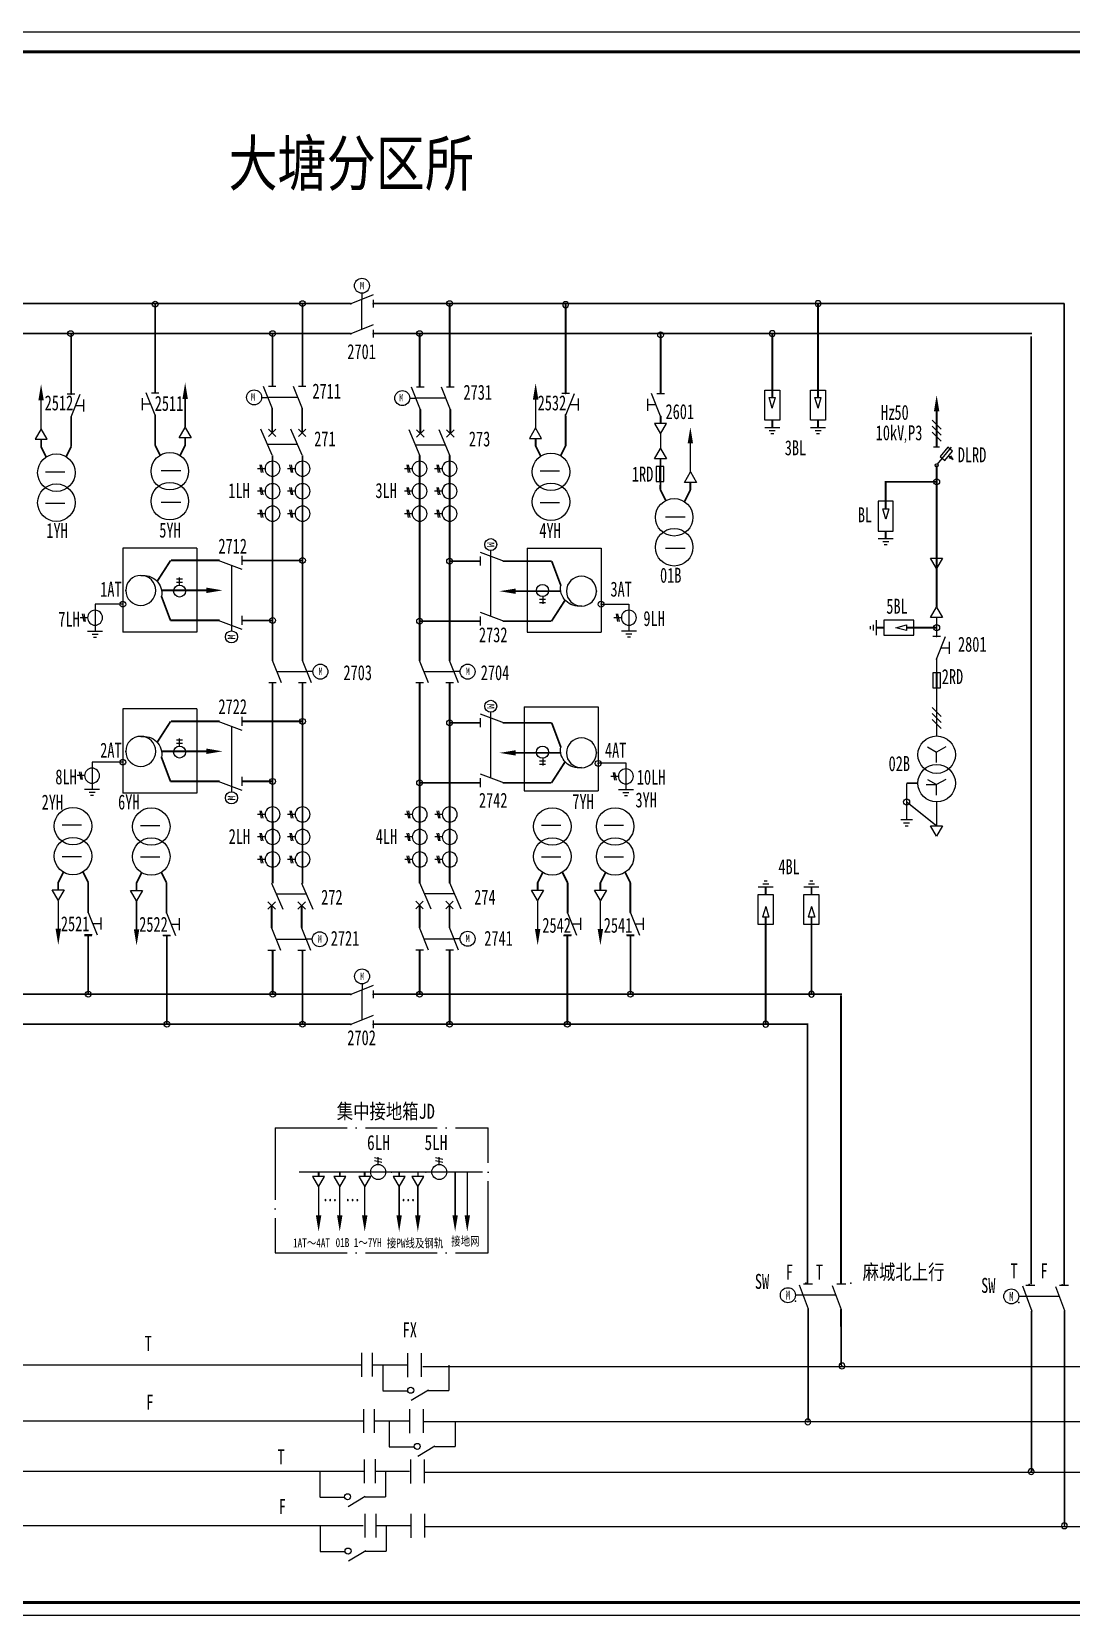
# Model space of a CAD drawing. Header units: millimetres. Extents: x 10667 to 23854, y -3427 to -2899.
# Drawn here: x 12541 to 12888, y -3427 to -2899 of the extents above; entities that cross this region are included whole.
import ezdxf
from ezdxf.enums import TextEntityAlignment as Align

# ---------------------------------------------------------------- set-up
doc = ezdxf.new("R2010")
doc.units = ezdxf.units.MM
doc.header["$LTSCALE"] = 10
doc.linetypes.add('ACAD_ISO04W100', pattern=[30, 24, -3, 0, -3])
doc.linetypes.add('DASHED', pattern=[11, 5, 0.5, 5, 0.5])
for name, color, linetype in [('3', 3, 'Continuous'), ('4', 1, 'Continuous'), ('BBLOCK', 2, 'DASHED'), ('BLOCK', 3, 'Continuous'), ('BOX', 7, 'Continuous'), ('DASHED', 6, 'Continuous'), ('DLINE', 1, 'Continuous'), ('LINE', 7, 'Continuous'), ('PLINE', 1, 'Continuous'), ('TEXT', 2, 'Continuous'), ('设    备', 3, 'Continuous'), ('设备编号', 2, 'Continuous'), ('连 接 线', 1, 'Continuous')]:
    doc.layers.add(name, color=color, linetype=linetype)
doc.styles.add('HZ', font='SimSun.ttf', dxfattribs={"width": 0.7})
doc.styles.add('ITALIC', font='NSimSun.ttf', dxfattribs={"width": 0.7})
doc.styles.add('JH1', font='NSimSun.ttf', dxfattribs={"width": 0.8})
doc.styles.add('ROMNAS', font='NSimSun.ttf', dxfattribs={"width": 0.7})

# ---------------------------------------------------------------- blocks, each defined once
blk = doc.blocks.new('$$POINT', base_point=(176.43, 371.44))
blk.add_point((176.43, 371.44))
blk = doc.blocks.new('$$DD', base_point=(181.79, 368.35))
at = {"layer": 'BLOCK', "color": 2}
blk.add_circle((181.79, 368.35), 0.971, dxfattribs=at)
at = {"xscale": 1.428571, "yscale": 1.428571, "zscale": 1.428571}
for rotation in [270, 180, 90]:
    blk.add_blockref('$$POINT', (181.79, 368.35), dxfattribs=dict(at, rotation=rotation))
blk.add_blockref('$$POINT', (181.79, 368.35), dxfattribs=at)
blk = doc.blocks.new('$$LHX')
for p, q in [((3.79, 1.25), (3.29, -1.25)), ((4.29, 1.25), (3.79, -1.25)), ((2.5, 0), (5, 0))]:
    blk.add_line(p, q)
blk.add_circle((0, 0), 2.5)
blk = doc.blocks.new('$ZOBYQX')
blk.add_circle((0, 0), 5)
blk.add_arc((-1, 1), 6, 350.5377, 99.4623)
for p in [(-1.99, 6.92), (0, -5)]:
    blk.add_point(p)
at = {"style": 'HZ', "width": 0.76}
blk.add_attdef('序号', (5.33, -2.35), '', height=4, dxfattribs=at)
at = {"style": 'HZ', "width": 0.76, "flags": 1}
for tag, p in [('符号', (5.21, -6.8)), ('名称', (5.21, -11.09)), ('规格', (5.21, -19.68)), ('型号', (5.21, -15.39)), ('单位', (5.21, -24.12)), ('数量', (5.46, -28.55))]:
    blk.add_attdef(tag, p, '', height=4, dxfattribs=at)
blk = doc.blocks.new('$BLQX')
for p, q in [((-2.5, -10), (-2.5, 0)), ((-2.5, 0), (2.5, 0)), ((2.5, 0), (2.5, -10)), ((0, -6), (-1.08, -2.46)), ((-1.07, -2.5), (1.08, -2.5)), ((0, -6), (1.08, -2.46)), ((2.5, -10), (-2.5, -10)), ((-2.5, -12.5), (2.5, -12.5)), ((-1, -13.5), (1, -13.5)), ((-0.5, -14.5), (0.5, -14.5))]:
    blk.add_line(p, q)
at = {"layer": 'DLINE', "const_width": 0.6}
for points in [[(0, -2.5), (0, 0)], [(0, -10), (0, -12.5)]]:
    blk.add_lwpolyline(points, dxfattribs=at)
at = {"style": 'HZ', "width": 0.76, "flags": 1}
for tag, p in [('符号', (3.73, -14.77)), ('名称', (3.73, -19.07)), ('型号', (3.73, -23.36)), ('规格', (3.73, -27.66)), ('单位', (3.73, -32.1)), ('数量', (3.99, -36.53))]:
    blk.add_attdef(tag, p, '', height=4, dxfattribs=at)
at = {"style": 'HZ', "width": 0.76}
blk.add_attdef('序号', (3.86, -10.33), '', height=4, dxfattribs=at)
blk = doc.blocks.new('$RDQX')
for p, q in [((-1.25, 2.5), (1.25, 2.5)), ((-1.25, -2.5), (-1.25, 2.5)), ((1.25, 2.5), (1.25, -2.5)), ((1.25, -2.5), (-1.25, -2.5))]:
    blk.add_line(p, q)
at = {"layer": 'DLINE', "const_width": 0.6}
blk.add_lwpolyline([(0, 2.5), (0, -2.5)], dxfattribs=at)
at = {"layer": 'DLINE'}
for p in [(0, 2.5), (0, -2.5)]:
    blk.add_point(p, dxfattribs=at)
at = {"style": 'HZ', "width": 0.76}
blk.add_attdef('序号', (1.71, -2.68), '', height=4, dxfattribs=at)
at = {"style": 'HZ', "width": 0.76, "flags": 1}
for tag, p in [('符号', (1.59, -7.12)), ('名称', (1.59, -11.42)), ('规格', (1.59, -20.01)), ('型号', (1.59, -15.71)), ('单位', (1.59, -24.45)), ('数量', (1.84, -28.88))]:
    blk.add_attdef(tag, p, '', height=4, dxfattribs=at)
blk = doc.blocks.new('$JT')
at = {"color": 3}
blk.add_lwpolyline([(0, 0, 1.8, 0, 0), (0, 5.41, 0, 0, 0)], format="xyseb", dxfattribs=at)
blk = doc.blocks.new('$55DGKXX')
for p, q in [((-2, -3.75), (-5, 3.75)), ((-3.5, 0), (6.5, 0)), ((8, -3.75), (5, 3.75)), ((8.5, 0), (6.5, 0)), ((-3.75, -3.75), (-6.25, -3.75)), ((6.25, -3.75), (3.75, -3.75))]:
    blk.add_line(p, q)
blk.add_circle((11, 0), 2.5)
for p in [(-5, 3.75), (5, 3.75), (-5, -3.75), (5, -3.75)]:
    blk.add_point(p)
at = {"style": 'HZ', "width": 0.76}
blk.add_attdef('序号', (-10.37, -3.77), '', height=4, dxfattribs=at)
at = {"style": 'HZ', "width": 0.76, "flags": 1}
for tag, p in [('符号', (-10.5, -8.21)), ('名称', (-10.5, -12.51)), ('型号', (-10.5, -16.8)), ('规格', (-10.5, -21.1)), ('单位', (-10.5, -25.54)), ('数量', (-10.24, -29.97))]:
    blk.add_attdef(tag, p, '', height=4, dxfattribs=at)
at = {"layer": 'TEXT', "style": 'HZ', "width": 0.76}
blk.add_text('M', height=2.5, dxfattribs=at).set_placement((10.37, -1.12))

msp = doc.modelspace()

# ---------------------------------------------------------------- linework, layer by layer
for p, q in [((12555.82, -3019.68), (12553.32, -3019.68)), ((12554.57, -3027.18), (12557.57, -3019.68)), ((12582.62, -3026.68), (12579.62, -3019.18)), ((12581.37, -3019.18), (12583.87, -3019.18)), ((12618.62, -3016.95), (12621.62, -3024.45)), ((12620.37, -3016.95), (12622.87, -3016.95)), ((12628.62, -3016.95), (12631.62, -3024.45)), ((12630.37, -3016.95), (12632.87, -3016.95)), ((12668.02, -3017.2), (12671.02, -3024.7)), ((12669.77, -3017.2), (12672.27, -3017.2)), ((12678.02, -3017.2), (12681.02, -3024.7)), ((12679.77, -3017.2), (12682.27, -3017.2)), ((12720.73, -3019.38), (12718.23, -3019.38)), ((12719.48, -3026.88), (12722.48, -3019.38)), ((12751.15, -3026.95), (12748.15, -3019.45)), ((12749.9, -3019.45), (12752.4, -3019.45)), ((12556.07, -3023.43), (12558.83, -3023.43)), ((12558.83, -3025.43), (12558.83, -3021.43)), ((12578.37, -3024.93), (12578.37, -3020.93)), ((12581.12, -3022.93), (12578.37, -3022.93)), ((12618.12, -3020.7), (12620.12, -3020.7)), ((12630.12, -3020.7), (12620.12, -3020.7)), ((12667.52, -3020.95), (12669.52, -3020.95)), ((12679.52, -3020.95), (12669.52, -3020.95)), ((12720.98, -3023.13), (12723.74, -3023.13)), ((12723.74, -3025.13), (12723.74, -3021.13)), ((12746.9, -3025.2), (12746.9, -3021.2)), ((12749.65, -3023.2), (12746.9, -3023.2)), ((12621.62, -3040.01), (12617.87, -3031.26)), ((12620.37, -3031.26), (12622.87, -3033.76)), ((12622.87, -3031.26), (12620.37, -3033.76)), ((12631.62, -3040.01), (12627.87, -3031.26)), ((12632.87, -3031.26), (12630.37, -3033.76)), ((12630.37, -3031.26), (12632.87, -3033.76)), ((12671.02, -3040.26), (12667.27, -3031.51)), ((12669.77, -3031.51), (12672.27, -3034.01)), ((12672.27, -3031.51), (12669.77, -3034.01)), ((12681.02, -3040.26), (12677.27, -3031.51)), ((12682.27, -3031.51), (12679.77, -3034.01)), ((12679.77, -3031.51), (12682.27, -3034.01)), ((12591.78, -3081.29), (12589.78, -3081.29)), ((12589.78, -3082.29), (12591.78, -3082.29)), ((12590.73, -3083.35), (12590.73, -3080.82)), ((12712.77, -3088.11), (12710.77, -3088.11)), ((12710.77, -3089.11), (12712.77, -3089.11)), ((12711.83, -3087.05), (12711.83, -3089.57)), ((12560.07, -3098.7), (12565.07, -3098.7)), ((12561.57, -3099.7), (12563.57, -3099.7)), ((12743.07, -3098.7), (12738.07, -3098.7)), ((12741.57, -3099.7), (12739.57, -3099.7)), ((12562.07, -3100.7), (12563.07, -3100.7)), ((12741.07, -3100.7), (12740.07, -3100.7)), ((12844.45, -3100.46), (12841.95, -3100.46)), ((12843.2, -3107.96), (12846.2, -3100.46)), ((12844.7, -3104.21), (12847.45, -3104.21)), ((12847.45, -3106.21), (12847.45, -3102.21)), ((12591.78, -3134.96), (12589.78, -3134.96)), ((12589.78, -3135.96), (12591.78, -3135.96)), ((12590.73, -3137.02), (12590.73, -3134.49)), ((12711.83, -3140.96), (12711.83, -3143.48)), ((12712.77, -3142.02), (12710.77, -3142.02)), ((12710.77, -3143.02), (12712.77, -3143.02)), ((12559.07, -3151.37), (12564.07, -3151.37)), ((12560.57, -3152.37), (12562.57, -3152.37)), ((12742.07, -3151.61), (12737.07, -3151.61)), ((12561.07, -3153.37), (12562.07, -3153.37)), ((12740.57, -3152.61), (12738.57, -3152.61)), ((12740.07, -3153.61), (12739.07, -3153.61)), ((12621.45, -3182.66), (12625.2, -3191.41)), ((12631.45, -3182.66), (12635.2, -3191.41)), ((12670.76, -3182.5), (12674.51, -3191.25)), ((12680.76, -3182.5), (12684.51, -3191.25)), ((12622.7, -3191.41), (12620.2, -3188.91)), ((12620.2, -3191.41), (12622.7, -3188.91)), ((12630.2, -3191.41), (12632.7, -3188.91)), ((12632.7, -3191.41), (12630.2, -3188.91)), ((12672.01, -3191.25), (12669.51, -3188.75)), ((12669.51, -3191.25), (12672.01, -3188.75)), ((12679.51, -3191.25), (12682.01, -3188.75)), ((12682.01, -3191.25), (12679.51, -3188.75)), ((12560.3, -3192.43), (12563.3, -3199.93)), ((12564.55, -3194.18), (12564.55, -3198.18)), ((12586.41, -3192.6), (12589.41, -3200.1)), ((12590.67, -3194.35), (12590.67, -3198.35)), ((12720.15, -3192.56), (12723.15, -3200.06)), ((12724.4, -3194.31), (12724.4, -3198.31)), ((12741.07, -3192.56), (12744.07, -3200.06)), ((12745.33, -3194.31), (12745.33, -3198.31)), ((12561.55, -3199.93), (12559.05, -3199.93)), ((12561.8, -3196.18), (12564.55, -3196.18)), ((12587.66, -3200.1), (12585.16, -3200.1)), ((12587.91, -3196.35), (12590.67, -3196.35)), ((12721.4, -3200.06), (12718.9, -3200.06)), ((12721.65, -3196.31), (12724.4, -3196.31)), ((12742.32, -3200.06), (12739.82, -3200.06)), ((12742.57, -3196.31), (12745.33, -3196.31)), ((12559.04, -3200.14), (12561.54, -3200.14)), ((12585.27, -3200.14), (12587.77, -3200.14)), ((12718.8, -3200.14), (12721.3, -3200.14)), ((12739.84, -3200.14), (12742.34, -3200.14))]:
    msp.add_line(p, q)
at = {"color": 3}
for p, q in [((12694.49, -3093.63), (12694.49, -3071.82)), ((12608.07, -3076.77), (12608.07, -3098.58)), ((12694.49, -3147.54), (12694.49, -3125.73)), ((12608.07, -3130.44), (12608.07, -3152.25))]:
    msp.add_line(p, q, dxfattribs=at)
at = {"color": 7}
for p, q in [((12844.45, -3112.54), (12841.95, -3112.54)), ((12841.95, -3112.54), (12841.95, -3117.54)), ((12844.45, -3117.54), (12844.45, -3112.54)), ((12841.95, -3117.54), (12844.45, -3117.54)), ((12656.97, -3276.51), (12656.97, -3274.01)), ((12677.34, -3276.51), (12677.34, -3274.01)), ((12655.72, -3274.22), (12658.22, -3274.72)), ((12655.72, -3275.22), (12658.22, -3275.72)), ((12676.09, -3274.22), (12678.59, -3274.72)), ((12676.09, -3275.22), (12678.59, -3275.72))]:
    msp.add_line(p, q, dxfattribs=at)
at = {"color": 1, "const_width": 0.6}
for points in [[(12583.24, -3082.11), (12587.77, -3075.08)], [(12717.85, -3083.35), (12714.85, -3075.35)], [(12599.7, -3085.05), (12584.54, -3085.05)], [(12584.71, -3087.05), (12587.71, -3095.05)], [(12702.86, -3085.35), (12718.02, -3085.35)], [(12719.32, -3088.29), (12714.79, -3095.32)], [(12583.24, -3135.78), (12587.77, -3128.75)], [(12717.85, -3137.26), (12714.85, -3129.26)], [(12599.7, -3138.72), (12584.54, -3138.72)], [(12584.71, -3140.72), (12587.71, -3148.72)], [(12702.86, -3139.26), (12718.02, -3139.26)], [(12719.32, -3142.2), (12714.79, -3149.23)]]:
    msp.add_lwpolyline(points, dxfattribs=at)
at = {"color": 7}
for points in [[(12599.7, -3085.05, 1.8, 0, 0), (12605.11, -3085.06, 0, 0, 0)], [(12702.86, -3085.35, 1.8, 0, 0), (12697.45, -3085.34, 0, 0, 0)], [(12599.7, -3138.72, 1.8, 0, 0), (12605.11, -3138.73, 0, 0, 0)], [(12702.86, -3139.26, 1.8, 0, 0), (12697.45, -3139.25, 0, 0, 0)], [(12637.11, -3293.47, 1.8, 0, 0), (12637.11, -3298.88, 0, 0, 0)], [(12644.16, -3293.47, 1.8, 0, 0), (12644.16, -3298.88, 0, 0, 0)], [(12652.49, -3293.47, 1.8, 0, 0), (12652.49, -3298.88, 0, 0, 0)], [(12663.97, -3293.47, 1.8, 0, 0), (12663.97, -3298.88, 0, 0, 0)], [(12670.2, -3293.47, 1.8, 0, 0), (12670.2, -3298.88, 0, 0, 0)], [(12682.64, -3293.47, 1.8, 0, 0), (12682.64, -3298.88, 0, 0, 0)], [(12686.69, -3293.47, 1.8, 0, 0), (12686.69, -3298.88, 0, 0, 0)]]:
    msp.add_lwpolyline(points, format="xyseb", dxfattribs=at)
at = {"color": 7, "const_width": 0.5}
msp.add_lwpolyline([(12652.47, -3279.01), (12661.47, -3279.01)], dxfattribs=at)
for centre, radius in [((12615.62, -3020.7), 2.5), ((12665.02, -3020.95), 2.5), ((12590.78, -3085.29), 2), ((12711.77, -3085.11), 2), ((12590.78, -3138.96), 2), ((12711.77, -3139.02), 2)]:
    msp.add_circle(centre, radius)
at = {"color": 7}
for centre, radius in [((12843.2, -3139.86), 6.25), ((12656.97, -3279.01), 2.5), ((12677.34, -3279.01), 2.5)]:
    msp.add_circle(centre, radius, dxfattribs=at)
for p in [(12554.57, -3019.68), (12582.62, -3019.18), (12621.62, -3016.95), (12631.62, -3016.95), (12671.02, -3017.2), (12681.02, -3017.2), (12719.48, -3019.38), (12751.15, -3019.45), (12621.62, -3024.45), (12631.62, -3024.45), (12671.02, -3024.7), (12681.02, -3024.7), (12554.57, -3027.18), (12582.62, -3026.68), (12719.41, -3026.52), (12719.48, -3026.88), (12751.15, -3026.95), (12621.75, -3062.55), (12631.75, -3062.55), (12670.8, -3062.55), (12680.8, -3062.55), (12843.2, -3100.46), (12843.2, -3107.96), (12621.79, -3162.76), (12631.79, -3162.76), (12670.82, -3162.74), (12680.82, -3162.74), (12621.79, -3170.26), (12631.79, -3170.26), (12670.82, -3170.24), (12680.82, -3170.24), (12560.3, -3192.43), (12586.41, -3192.6), (12720.15, -3192.56), (12741.07, -3192.56), (12741.09, -3192.64), (12560.3, -3199.93), (12586.41, -3200.1), (12720.15, -3200.06), (12741.07, -3200.06), (12560.29, -3200.14), (12586.52, -3200.14), (12720.05, -3200.14), (12741.09, -3200.14)]:
    msp.add_point(p)
at = {"color": 4}
for p in [(12603.57, -3075.08), (12611.57, -3075.08), (12690.99, -3075.32), (12698.99, -3075.32), (12611.57, -3095.08), (12690.99, -3095.32), (12698.99, -3095.32), (12603.57, -3128.75), (12611.57, -3128.75), (12690.99, -3129.23), (12698.99, -3129.23), (12603.57, -3148.75), (12611.57, -3148.75), (12690.99, -3149.23), (12698.99, -3149.23)]:
    msp.add_point(p, dxfattribs=at)
at = {"color": 7}
for p in [(12652.47, -3279.01), (12661.47, -3279.01), (12672.84, -3279.01)]:
    msp.add_point(p, dxfattribs=at)
at = {"layer": '4', "color": 3}
for p, q in [((12651.36, -3339.34), (12651.36, -3347.26)), ((12655.02, -3339.31), (12655.02, -3347.23)), ((12666.73, -3339.37), (12666.73, -3347.38)), ((12671.34, -3339.39), (12671.34, -3347.31)), ((12655.02, -3343.26), (12666.49, -3343.26)), ((12658.54, -3343.47), (12658.54, -3351.88)), ((12680.54, -3343.47), (12680.54, -3351.82)), ((12658.54, -3351.96), (12666.83, -3351.96)), ((12673.72, -3351.75), (12668.03, -3355.17)), ((12673.69, -3351.83), (12680.53, -3351.83)), ((12652.03, -3358.07), (12652.03, -3365.99)), ((12655.69, -3358.04), (12655.69, -3365.96)), ((12667.4, -3358.09), (12667.4, -3366.1)), ((12672.01, -3358.11), (12672.01, -3366.03)), ((12655.69, -3361.98), (12667.16, -3361.98)), ((12660.69, -3362.19), (12660.69, -3370.6)), ((12682.69, -3362.19), (12682.69, -3370.54)), ((12660.69, -3370.68), (12668.98, -3370.68)), ((12675.87, -3370.48), (12670.17, -3373.89)), ((12675.84, -3370.55), (12682.68, -3370.55)), ((12637.47, -3378.96), (12637.47, -3387.37)), ((12652.33, -3374.84), (12652.33, -3382.76)), ((12655.99, -3374.81), (12655.99, -3382.73)), ((12655.99, -3378.75), (12667.47, -3378.75)), ((12659.46, -3378.96), (12659.46, -3387.31)), ((12667.71, -3374.86), (12667.71, -3382.87)), ((12672.31, -3374.89), (12672.31, -3382.8)), ((12637.47, -3387.45), (12645.76, -3387.45)), ((12652.65, -3387.25), (12646.95, -3390.66)), ((12652.62, -3387.32), (12659.45, -3387.32)), ((12652.48, -3392.97), (12652.48, -3400.88)), ((12656.14, -3392.94), (12656.14, -3400.85)), ((12667.86, -3392.99), (12667.86, -3401)), ((12672.46, -3393.01), (12672.46, -3400.93)), ((12637.63, -3397.09), (12637.63, -3405.5)), ((12656.14, -3396.88), (12667.62, -3396.88)), ((12659.63, -3397.09), (12659.63, -3405.44)), ((12637.63, -3405.58), (12645.92, -3405.58)), ((12652.81, -3405.38), (12647.11, -3408.79)), ((12652.78, -3405.45), (12659.62, -3405.45))]:
    msp.add_line(p, q, dxfattribs=at)
at = {"layer": '4', "color": 5}
for p, q in [((12671.91, -3343.83), (12998.17, -3343.83)), ((12671.92, -3362.22), (12996.77, -3362.22)), ((12672.36, -3379.08), (12998.75, -3379.08)), ((12672.51, -3397.22), (12993.97, -3397.22))]:
    msp.add_line(p, q, dxfattribs=at)
at = {"layer": '4', "color": 2}
msp.add_lwpolyline([(10666.54, -2898.77), (23853.86, -2898.77), (23853.86, -3426.84), (10666.54, -3426.84)], close=True, dxfattribs=at)
at = {"layer": 'BBLOCK', "linetype": 'Continuous'}
for p, q in [((12620.01, -3036.26), (12630.01, -3036.26)), ((12669.41, -3036.51), (12679.41, -3036.51)), ((12633.05, -3186.41), (12623.05, -3186.41)), ((12682.37, -3186.25), (12672.37, -3186.25))]:
    msp.add_line(p, q, dxfattribs=at)
at = {"layer": 'BLOCK'}
for p, q in [((12655.31, -2986.48), (12647.81, -2989.48)), ((12651.56, -2985.98), (12651.56, -2987.98)), ((12651.56, -2997.98), (12651.56, -2987.98)), ((12655.31, -2988.23), (12655.31, -2990.73)), ((12655.31, -2996.48), (12647.81, -2999.48)), ((12655.31, -2998.23), (12655.31, -3000.73)), ((12552.53, -3045.62), (12546.03, -3045.62)), ((12584.66, -3045.12), (12591.16, -3045.12)), ((12717.44, -3045.32), (12710.94, -3045.32)), ((12552.53, -3056.12), (12546.03, -3056.12)), ((12584.66, -3055.62), (12591.16, -3055.62)), ((12717.44, -3055.82), (12710.94, -3055.82)), ((12752.83, -3060.49), (12759.33, -3060.49)), ((12690.99, -3072.32), (12698.99, -3075.32)), ((12752.83, -3070.99), (12759.33, -3070.99)), ((12611.57, -3078.08), (12603.57, -3075.08)), ((12611.57, -3076.58), (12611.57, -3073.58)), ((12690.99, -3073.82), (12690.99, -3076.82)), ((12611.57, -3096.58), (12611.57, -3093.58)), ((12690.99, -3092.32), (12698.99, -3095.32)), ((12690.99, -3093.82), (12690.99, -3096.82)), ((12611.57, -3098.08), (12603.57, -3095.08)), ((12611.57, -3131.75), (12603.57, -3128.75)), ((12611.57, -3130.25), (12611.57, -3127.25)), ((12690.99, -3126.23), (12698.99, -3129.23)), ((12690.99, -3127.73), (12690.99, -3130.73)), ((12611.57, -3150.25), (12611.57, -3147.25)), ((12690.99, -3146.23), (12698.99, -3149.23)), ((12611.57, -3151.75), (12603.57, -3148.75)), ((12690.99, -3147.73), (12690.99, -3150.73)), ((12558.05, -3163.37), (12551.55, -3163.37)), ((12584.17, -3163.54), (12577.67, -3163.54)), ((12717.9, -3163.5), (12711.4, -3163.5)), ((12738.83, -3163.5), (12732.33, -3163.5)), ((12558.05, -3173.87), (12551.55, -3173.87)), ((12584.17, -3174.04), (12577.67, -3174.04)), ((12717.9, -3174), (12711.4, -3174)), ((12738.83, -3174), (12732.33, -3174)), ((12655.35, -3216.78), (12647.85, -3219.78)), ((12651.6, -3216.28), (12651.6, -3218.28)), ((12651.6, -3228.28), (12651.6, -3218.28)), ((12655.35, -3218.53), (12655.35, -3221.03)), ((12655.35, -3226.78), (12647.85, -3229.78)), ((12655.35, -3228.53), (12655.35, -3231.03))]:
    msp.add_line(p, q, dxfattribs=at)
at = {"layer": 'BLOCK', "linetype": 'DASHED'}
for p, q in [((12571.82, -3070.94), (12571.82, -3098.98)), ((12596.48, -3070.94), (12571.82, -3070.94)), ((12596.48, -3070.94), (12596.48, -3098.98)), ((12706.66, -3070.94), (12706.66, -3098.98)), ((12706.66, -3070.94), (12731.32, -3070.94)), ((12731.32, -3070.94), (12731.32, -3098.98)), ((12596.48, -3098.98), (12571.82, -3098.98)), ((12706.66, -3098.98), (12731.32, -3098.98)), ((12571.82, -3124.61), (12571.82, -3152.65)), ((12596.48, -3124.61), (12571.82, -3124.61)), ((12596.48, -3124.61), (12596.48, -3152.65)), ((12705.66, -3123.85), (12730.32, -3123.85)), ((12705.66, -3123.85), (12705.66, -3151.89)), ((12730.32, -3123.85), (12730.32, -3151.89)), ((12705.66, -3151.89), (12730.32, -3151.89)), ((12596.48, -3152.65), (12571.82, -3152.65))]:
    msp.add_line(p, q, dxfattribs=at)
at = {"layer": 'BLOCK', "color": 5}
for p, q in [((12562.57, -3089.68), (12562.57, -3098.7)), ((12564.75, -3089.68), (12562.57, -3089.68)), ((12571.82, -3089.68), (12564.75, -3089.68)), ((12731.32, -3089.68), (12738.39, -3089.68)), ((12738.39, -3089.68), (12740.57, -3089.68)), ((12740.57, -3089.68), (12740.57, -3098.7)), ((12563.75, -3142.35), (12561.57, -3142.35)), ((12561.57, -3142.35), (12561.57, -3151.37)), ((12571.82, -3142.35), (12563.75, -3142.35)), ((12730.32, -3142.59), (12737.39, -3142.59)), ((12737.39, -3142.59), (12739.57, -3142.59)), ((12739.57, -3142.59), (12739.57, -3151.61))]:
    msp.add_line(p, q, dxfattribs=at)
at = {"layer": 'BLOCK', "color": 7}
for p, q in [((12841.2, -3094.15), (12843.2, -3090.69)), ((12845.2, -3094.15), (12841.2, -3094.15)), ((12843.2, -3090.69), (12845.2, -3094.15)), ((12841.7, -3124.11), (12844.7, -3127.11)), ((12841.7, -3126.11), (12844.7, -3129.11)), ((12841.7, -3128.11), (12844.7, -3131.11)), ((12835.2, -3161.61), (12831.2, -3161.61)), ((12832.2, -3162.61), (12834.2, -3162.61)), ((12832.7, -3163.61), (12833.7, -3163.61)), ((12841.2, -3163.61), (12845.2, -3163.61)), ((12843.2, -3167.07), (12841.2, -3163.61)), ((12845.2, -3163.61), (12843.2, -3167.07)), ((12639.11, -3280.51), (12635.11, -3280.51)), ((12635.11, -3280.51), (12637.11, -3283.97)), ((12637.11, -3283.97), (12639.11, -3280.51)), ((12646.16, -3280.51), (12642.16, -3280.51)), ((12642.16, -3280.51), (12644.16, -3283.97)), ((12644.16, -3283.97), (12646.16, -3280.51)), ((12650.49, -3280.51), (12652.49, -3283.97)), ((12654.49, -3280.51), (12650.49, -3280.51)), ((12652.49, -3283.97), (12654.49, -3280.51)), ((12665.97, -3280.51), (12661.97, -3280.51)), ((12661.97, -3280.51), (12663.97, -3283.97)), ((12663.97, -3283.97), (12665.97, -3280.51)), ((12672.2, -3280.51), (12668.2, -3280.51)), ((12668.2, -3280.51), (12670.2, -3283.97)), ((12670.2, -3283.97), (12672.2, -3280.51))]:
    msp.add_line(p, q, dxfattribs=at)
at = {"layer": 'BLOCK'}
for centre, radius in [((12651.56, -2983.48), 2.5), ((12549.68, -3045.82), 6.25), ((12587.51, -3045.33), 6.25), ((12714.6, -3045.53), 6.25), ((12549.68, -3055.82), 6.25), ((12587.51, -3055.33), 6.25), ((12714.6, -3055.53), 6.25), ((12755.68, -3060.69), 6.25), ((12694.49, -3069.82), 2), ((12755.68, -3070.69), 6.25), ((12608.07, -3100.58), 2), ((12694.49, -3123.73), 2), ((12608.07, -3154.25), 2), ((12555.21, -3163.67), 6.25), ((12581.32, -3163.83), 6.25), ((12715.05, -3163.79), 6.25), ((12735.98, -3163.79), 6.25), ((12555.21, -3173.67), 6.25), ((12581.32, -3173.83), 6.25), ((12715.05, -3173.79), 6.25), ((12735.98, -3173.79), 6.25), ((12651.6, -3213.78), 2.5)]:
    msp.add_circle(centre, radius, dxfattribs=at)
at = {"layer": 'BLOCK', "color": 7}
for centre, radius in [((12843.2, -3149.36), 6.25), ((12833.2, -3155.61), 1)]:
    msp.add_circle(centre, radius, dxfattribs=at)
at = {"layer": 'BLOCK', "color": 3}
for centre in [(12667.84, -3351.78), (12669.98, -3370.5), (12646.76, -3387.27), (12646.92, -3405.4)]:
    msp.add_circle(centre, 1, dxfattribs=at)
at = {"layer": 'BLOCK'}
for p in [(12647.81, -2989.48), (12655.31, -2989.48), (12647.81, -2999.48), (12655.31, -2999.48), (12647.85, -3219.78), (12655.35, -3219.78), (12647.85, -3229.78), (12655.35, -3229.78)]:
    msp.add_point(p, dxfattribs=at)
at = {"layer": 'BOX', "const_width": 1.05}
msp.add_lwpolyline([(10677.66, -2905.48), (23845.41, -2905.48), (23845.41, -3422.56), (10677.66, -3422.56)], close=True, dxfattribs=at)
at = {"layer": 'DASHED', "color": 7, "linetype": 'DASHED', "ltscale": 0.5, "const_width": 0.5}
for points in [[(12637.11, -3283.97), (12637.11, -3293.97)], [(12644.16, -3283.97), (12644.16, -3293.97)], [(12652.49, -3283.97), (12652.49, -3293.97)]]:
    msp.add_lwpolyline(points, dxfattribs=at)
at = {"layer": 'DLINE', "const_width": 0.6}
for points in [[(12435.97, -2989.44), (12603.72, -2989.44)], [(12582.62, -3019.18), (12582.62, -2989.6)], [(12603.72, -2989.44), (12647.82, -2989.44)], [(12631.75, -3016.99), (12631.75, -2989.44)], [(12655.32, -2989.44), (12885.81, -2989.44)], [(12680.8, -3016.99), (12680.8, -2989.44)], [(12719.48, -3019.38), (12719.48, -2989.8)], [(12803.65, -3018.27), (12803.65, -2989.44)], [(12885.73, -2989.32), (12885.73, -3316.84)], [(12446.9, -2999.44), (12603.72, -2999.44)], [(12554.57, -3019.68), (12554.57, -2999.48)], [(12603.72, -2999.44), (12621.8, -2999.44)], [(12647.82, -2999.44), (12621.75, -2999.44)], [(12621.75, -3016.99), (12621.75, -2999.44)], [(12699.84, -2999.44), (12655.32, -2999.44)], [(12670.8, -3016.99), (12670.8, -2999.44)], [(12874.99, -2999.44), (12699.84, -2999.44)], [(12788.4, -3018.27), (12788.4, -2999.44)], [(12751.15, -3019.45), (12751.15, -2999.87)], [(12874.69, -3202.51), (12874.69, -3000.34)], [(12621.62, -3032.51), (12621.62, -3024.45)], [(12631.62, -3024.45), (12631.62, -3032.51)], [(12671.02, -3032.76), (12671.02, -3024.7)], [(12681.02, -3024.7), (12681.02, -3032.76)], [(12554.57, -3037.18), (12554.57, -3027.18)], [(12582.62, -3036.68), (12582.62, -3026.68)], [(12719.48, -3036.88), (12719.48, -3026.88)], [(12621.75, -3040.05), (12621.75, -3108.49)], [(12631.75, -3040.05), (12631.75, -3108.49)], [(12670.8, -3040.05), (12670.8, -3108.49)], [(12680.8, -3040.05), (12680.8, -3108.49)], [(12751.07, -3051.54), (12751.15, -3041.22)], [(12591.91, -3075.05), (12587.88, -3075.05)], [(12604.12, -3075.05), (12591.21, -3075.05)], [(12611.57, -3075.08), (12631.75, -3075.08)], [(12690.99, -3075.32), (12680.8, -3075.32)], [(12698.44, -3075.35), (12714.85, -3075.35)], [(12710.65, -3075.35), (12714.68, -3075.35)], [(12604.12, -3095.05), (12587.71, -3095.05)], [(12591.91, -3095.05), (12587.88, -3095.05)], [(12611.57, -3095.08), (12621.75, -3095.08)], [(12690.99, -3095.32), (12670.8, -3095.32)], [(12698.44, -3095.35), (12711.35, -3095.35)], [(12710.65, -3095.35), (12714.68, -3095.35)], [(12621.75, -3115.99), (12621.78, -3182.79)], [(12631.75, -3115.99), (12631.75, -3182.84)], [(12670.8, -3115.99), (12670.8, -3182.79)], [(12680.8, -3115.99), (12680.8, -3182.79)], [(12591.91, -3128.72), (12587.88, -3128.72)], [(12604.12, -3128.72), (12591.21, -3128.72)], [(12611.57, -3128.75), (12631.75, -3128.75)], [(12690.99, -3129.23), (12680.8, -3129.23)], [(12698.44, -3129.26), (12714.85, -3129.26)], [(12710.65, -3129.26), (12714.68, -3129.26)], [(12604.12, -3148.72), (12587.71, -3148.72)], [(12591.91, -3148.72), (12587.88, -3148.72)], [(12611.57, -3148.75), (12621.75, -3148.75)], [(12690.99, -3149.23), (12670.8, -3149.23)], [(12698.44, -3149.26), (12711.35, -3149.26)], [(12710.65, -3149.26), (12714.68, -3149.26)], [(12560.3, -3182.43), (12560.3, -3192.43)], [(12586.41, -3182.6), (12586.41, -3192.6)], [(12720.15, -3182.56), (12720.15, -3192.56)], [(12741.07, -3182.56), (12741.07, -3192.56)], [(12621.48, -3190.13), (12621.48, -3197.65)], [(12631.45, -3190.16), (12631.45, -3197.57)], [(12670.79, -3189.97), (12670.79, -3197.49)], [(12680.76, -3190), (12680.76, -3197.41)], [(12560.29, -3200.14), (12560.29, -3219.71)], [(12586.52, -3200.14), (12586.52, -3229.71)], [(12720.05, -3200.14), (12720.05, -3229.71)], [(12741.09, -3200.14), (12741.09, -3219.71)], [(12786.2, -3196.48), (12786.2, -3229.71)], [(12801.46, -3196.48), (12801.46, -3219.71)], [(12621.79, -3205.17), (12621.8, -3219.71)], [(12631.75, -3205.17), (12631.75, -3229.71)], [(12670.8, -3205.15), (12670.8, -3219.71)], [(12680.8, -3205.15), (12680.8, -3229.71)], [(12874.69, -3316.51), (12874.69, -3202.51)], [(12501.79, -3219.71), (12621.8, -3219.71)], [(12647.82, -3219.71), (12621.75, -3219.71)], [(12749.75, -3219.71), (12655.32, -3219.71)], [(12811.66, -3219.71), (12749.75, -3219.71)], [(12811.3, -3220.06), (12811.3, -3316.3)], [(12512.2, -3229.71), (12603.72, -3229.71)], [(12603.72, -3229.71), (12647.82, -3229.71)], [(12800.41, -3229.71), (12655.32, -3229.71)], [(12800.12, -3316.33), (12800.12, -3229.39)], [(12800.12, -3234.9), (12800.12, -3234.9)]]:
    msp.add_lwpolyline(points, dxfattribs=at)
at = {"layer": 'LINE', "color": 7, "linetype": 'DASHED'}
for p, q in [((12841.7, -3028.36), (12844.7, -3031.36)), ((12841.7, -3030.36), (12844.7, -3033.36)), ((12841.7, -3032.36), (12844.7, -3035.36)), ((12828.7, -3055.37), (12823.7, -3055.37)), ((12823.7, -3055.37), (12823.7, -3065.37)), ((12828.7, -3065.37), (12828.7, -3055.37)), ((12825.2, -3057.87), (12827.2, -3057.87)), ((12826.2, -3061.37), (12825.2, -3057.87)), ((12827.2, -3057.87), (12826.2, -3061.37)), ((12823.7, -3065.37), (12828.7, -3065.37)), ((12828.7, -3067.87), (12823.7, -3067.87)), ((12827.2, -3068.87), (12825.2, -3068.87)), ((12826.7, -3069.87), (12825.7, -3069.87)), ((12843.2, -3077.73), (12841.2, -3074.27)), ((12841.2, -3074.27), (12845.2, -3074.27)), ((12845.2, -3074.27), (12843.2, -3077.73))]:
    msp.add_line(p, q, dxfattribs=at)
at = {"layer": 'LINE', "color": 7, "linetype": 'ACAD_ISO04W100', "ltscale": 0.1}
for p, q in [((12622.6, -3264.33), (12622.6, -3306.01)), ((12622.6, -3264.33), (12693.68, -3264.33)), ((12693.68, -3306.01), (12693.68, -3264.33)), ((12622.6, -3306.01), (12693.68, -3306.01))]:
    msp.add_line(p, q, dxfattribs=at)
at = {"layer": 'LINE', "color": 7, "linetype": 'DASHED'}
msp.add_lwpolyline([(12843.2, -3025.36, 1.8, 0, 0), (12843.2, -3019.95, 0, 0, 0)], format="xyseb", dxfattribs=at)
at = {"layer": 'LINE', "color": 7, "linetype": 'DASHED', "const_width": 0.6}
for points in [[(12843.2, -3024.86), (12843.2, -3037.36)], [(12843.2, -3043.36), (12843.2, -3049.86)], [(12843.2, -3048.86), (12826.2, -3048.86), (12826.2, -3055.36)], [(12843.2, -3049.86), (12843.2, -3090.65)], [(12826.2, -3057.87), (12826.2, -3055.37)], [(12826.2, -3065.37), (12826.2, -3067.87)]]:
    msp.add_lwpolyline(points, dxfattribs=at)
at = {"layer": 'LINE', "color": 7, "linetype": 'DASHED'}
msp.add_circle((12843.2, -3048.86), 1, dxfattribs=at)
at = {"layer": 'PLINE', "color": 7}
msp.add_line((12670.2, -3279.01), (12670.2, -3280.51), dxfattribs=at)
at = {"layer": 'PLINE'}
for p, q in [((12351, -3343.35), (12651.36, -3343.35)), ((12355.46, -3361.96), (12652.05, -3361.96)), ((12330.84, -3378.8), (12652.33, -3378.8)), ((12350.63, -3396.91), (12651.95, -3396.91))]:
    msp.add_line(p, q, dxfattribs=at)
at = {"layer": 'PLINE', "color": 7}
for points, const_width in [([(12843.2, -3094.15), (12843.2, -3100.46)], 0.5), ([(12843.2, -3107.96), (12843.2, -3133.61)], 0.5), ([(12843.2, -3112.54), (12843.2, -3117.54)], 0.6), ([(12836.95, -3149.36), (12833.2, -3149.36)], 0.5), ([(12833.2, -3149.36), (12833.2, -3155.61)], 0.5), ([(12833.2, -3155.61), (12843.2, -3163.61)], 0.5), ([(12833.2, -3155.61), (12833.2, -3161.61)], 0.5), ([(12843.2, -3155.61), (12843.2, -3163.61)], 0.5), ([(12630.52, -3279.01), (12691.78, -3279.01)], 0.5), ([(12637.11, -3279.01), (12637.11, -3280.51)], 0.6), ([(12644.16, -3279.01), (12644.16, -3280.51)], 0.6), ([(12652.49, -3279.01), (12652.49, -3280.51)], 0.6), ([(12663.97, -3279.01), (12663.97, -3280.51)], 0.6), ([(12682.64, -3278.87), (12682.64, -3293.47)], 0.5), ([(12686.69, -3278.87), (12686.69, -3293.47)], 0.5), ([(12663.97, -3283.97), (12663.97, -3293.97)], 0.5), ([(12670.2, -3283.97), (12670.2, -3293.97)], 0.5)]:
    msp.add_lwpolyline(points, dxfattribs=dict(at, const_width=const_width))
at = {"layer": 'PLINE', "const_width": 0.6}
for points in [[(12800.34, -3324.45), (12800.36, -3361.98)], [(12811.32, -3324.81), (12811.34, -3343.53)], [(12874.84, -3325.34), (12874.86, -3378.78)], [(12885.82, -3325.23), (12885.84, -3396.7)]]:
    msp.add_lwpolyline(points, dxfattribs=at)
at = {"layer": 'PLINE', "color": 7}
for p in [(12843.2, -3112.54), (12843.2, -3117.54)]:
    msp.add_point(p, dxfattribs=at)
at = {"layer": '设    备', "color": 3}
for p, q in [((12844.2, -3037.36), (12842.2, -3037.36)), ((12843.52, -3042.98), (12848.2, -3037.36)), ((12846.91, -3037.36), (12844.37, -3040.45)), ((12844.37, -3040.45), (12845.92, -3041.72)), ((12845.92, -3041.72), (12848.46, -3038.63)), ((12848.46, -3038.63), (12846.91, -3037.36)), ((12847.19, -3040.17), (12848.73, -3041.44)), ((12848.73, -3041.44), (12847.4, -3040.91)), ((12848.73, -3041.44), (12847.95, -3040.24)), ((12821.13, -3098), (12821.13, -3097)), ((12822.13, -3098.5), (12822.13, -3096.5)), ((12823.13, -3100), (12823.13, -3095)), ((12825.63, -3095), (12825.63, -3100)), ((12835.63, -3095), (12825.63, -3095)), ((12829.63, -3097.5), (12833.13, -3096.5)), ((12833.13, -3098.5), (12829.63, -3097.5)), ((12833.13, -3096.5), (12833.13, -3098.5)), ((12835.63, -3100), (12835.63, -3095)), ((12825.63, -3100), (12835.63, -3100)), ((12809.4, -3320.08), (12796.09, -3320.08)), ((12883.9, -3320.49), (12870.59, -3320.49))]:
    msp.add_line(p, q, dxfattribs=at)
at = {"layer": '设    备', "color": 7}
for p, q in [((12840.17, -3137.25), (12843.2, -3139)), ((12846.23, -3137.25), (12843.2, -3139)), ((12843.2, -3142.5), (12843.2, -3139)), ((12839.7, -3149.83), (12843.2, -3149.83)), ((12840.17, -3148.08), (12843.2, -3149.83)), ((12846.23, -3148.08), (12843.2, -3149.83)), ((12843.2, -3153.33), (12843.2, -3149.83))]:
    msp.add_line(p, q, dxfattribs=at)
at = {"layer": '设    备'}
for p, q in [((12797.36, -3316.58), (12800.36, -3324.58)), ((12798.83, -3316.3), (12801.83, -3316.3)), ((12808.33, -3316.82), (12811.33, -3324.82)), ((12809.91, -3316.34), (12812.91, -3316.34)), ((12871.86, -3316.99), (12874.98, -3325.39)), ((12872.95, -3316.71), (12875.95, -3316.71)), ((12882.83, -3317.24), (12885.83, -3325.24)), ((12884.12, -3316.75), (12887.12, -3316.75))]:
    msp.add_line(p, q, dxfattribs=at)
at = {"layer": '设    备', "color": 3, "const_width": 0.6}
for points in [[(12825.63, -3097.5), (12823.13, -3097.5)], [(12833.13, -3097.5), (12835.63, -3097.5)]]:
    msp.add_lwpolyline(points, dxfattribs=at)
at = {"layer": '设    备'}
for centre, radius in [((12843.2, -3043.36), 0.5), ((12793.59, -3320.08), 2.5), ((12868.09, -3320.49), 2.5)]:
    msp.add_circle(centre, radius, dxfattribs=at)
for p in [(12799.59, -3316.09), (12814.59, -3316.09), (12874.09, -3316.51), (12885.02, -3316.62)]:
    msp.add_point(p, dxfattribs=at)
at = {"layer": '设    备', "color": 4}
for p in [(12796.1, -3322.07), (12870.6, -3322.48)]:
    msp.add_point(p, dxfattribs=at)
at = {"layer": '连 接 线', "color": 3}
for p, q in [((12590.62, -3034.18), (12592.62, -3030.72)), ((12592.62, -3030.72), (12594.62, -3034.18)), ((12709.48, -3030.92), (12707.48, -3034.38)), ((12711.48, -3034.38), (12709.48, -3030.92)), ((12749.15, -3029.45), (12751.15, -3032.92)), ((12753.15, -3029.45), (12749.15, -3029.45)), ((12751.15, -3032.92), (12753.15, -3029.45)), ((12544.57, -3031.21), (12542.57, -3034.68)), ((12542.57, -3034.68), (12546.57, -3034.68)), ((12546.57, -3034.68), (12544.57, -3031.21)), ((12594.62, -3034.18), (12590.62, -3034.18)), ((12707.48, -3034.38), (12711.48, -3034.38)), ((12749.15, -3041.22), (12751.15, -3037.76)), ((12753.15, -3041.22), (12749.15, -3041.22)), ((12751.15, -3037.76), (12753.15, -3041.22)), ((12759.07, -3049.04), (12761.07, -3045.58)), ((12761.07, -3045.58), (12763.07, -3049.04)), ((12763.07, -3049.04), (12759.07, -3049.04)), ((12548.3, -3184.93), (12552.3, -3184.93)), ((12550.3, -3188.39), (12548.3, -3184.93)), ((12552.3, -3184.93), (12550.3, -3188.39)), ((12574.41, -3185.1), (12578.41, -3185.1)), ((12576.41, -3188.56), (12574.41, -3185.1)), ((12578.41, -3185.1), (12576.41, -3188.56)), ((12708.15, -3185.06), (12712.15, -3185.06)), ((12710.15, -3188.52), (12708.15, -3185.06)), ((12712.15, -3185.06), (12710.15, -3188.52)), ((12729.07, -3185.06), (12733.07, -3185.06)), ((12731.07, -3188.52), (12729.07, -3185.06)), ((12733.07, -3185.06), (12731.07, -3188.52))]:
    msp.add_line(p, q, dxfattribs=at)
at = {"layer": '连 接 线', "color": 6, "linetype": 'DASHED', "ltscale": 0.5, "const_width": 0.5}
for points in [[(12592.62, -3030.72), (12592.62, -3020.72)], [(12544.57, -3031.21), (12544.57, -3021.21)], [(12709.48, -3030.92), (12709.48, -3020.92)], [(12751.15, -3032.92), (12751.15, -3037.76)], [(12761.07, -3045.58), (12761.07, -3035.58)], [(12550.3, -3188.39), (12550.3, -3198.39)], [(12576.41, -3188.56), (12576.41, -3198.56)], [(12710.15, -3188.52), (12710.15, -3198.52)], [(12731.07, -3188.52), (12731.07, -3198.52)]]:
    msp.add_lwpolyline(points, dxfattribs=at)
at = {"layer": '连 接 线', "const_width": 0.6}
for points in [[(12751.15, -3026.95), (12751.15, -3029.45)], [(12544.57, -3037.18), (12544.57, -3034.68)], [(12592.62, -3036.68), (12592.62, -3034.18)], [(12709.48, -3036.88), (12709.48, -3034.38)], [(12761.07, -3051.54), (12761.07, -3049.04)], [(12843.2, -3097.5), (12835.63, -3097.5)], [(12550.3, -3182.43), (12550.3, -3184.93)], [(12576.41, -3182.6), (12576.41, -3185.1)], [(12710.15, -3182.56), (12710.15, -3185.06)], [(12731.07, -3182.56), (12731.07, -3185.06)]]:
    msp.add_lwpolyline(points, dxfattribs=at)
at = {"layer": '连 接 线', "color": 3, "const_width": 0.6}
for points in [[(12582.62, -3036.68), (12584.34, -3040.11)], [(12592.62, -3036.68), (12590.91, -3040.11)], [(12544.57, -3037.18), (12546.29, -3040.61)], [(12554.57, -3037.18), (12552.85, -3040.61)], [(12709.48, -3036.88), (12711.2, -3040.31)], [(12719.48, -3036.88), (12717.77, -3040.31)], [(12751.07, -3051.54), (12752.86, -3055.12)], [(12761.07, -3051.54), (12759.11, -3055.47)], [(12550.3, -3182.43), (12552.02, -3178.99)], [(12560.3, -3182.43), (12558.56, -3178.96)], [(12576.41, -3182.6), (12578.13, -3179.16)], [(12586.41, -3182.6), (12584.68, -3179.12)], [(12710.15, -3182.56), (12711.86, -3179.12)], [(12720.15, -3182.56), (12718.41, -3179.08)], [(12731.07, -3182.56), (12732.79, -3179.12)], [(12741.07, -3182.56), (12739.34, -3179.08)]]:
    msp.add_lwpolyline(points, dxfattribs=at)
at = {"layer": '连 接 线', "color": 3}
msp.add_circle((12843.2, -3097.5), 1, dxfattribs=at)
for p in [(12544.57, -3037.18), (12592.62, -3036.68), (12709.48, -3036.88), (12550.3, -3182.43), (12576.41, -3182.6), (12710.15, -3182.56), (12731.07, -3182.56)]:
    msp.add_point(p, dxfattribs=at)

# ---------------------------------------------------------------- block references
at = {"layer": 'BLOCK'}
for name, p, rotation in [('$$DD', (12582.62, -2989.6), 180), ('$$DD', (12631.75, -2989.44), 180), ('$$DD', (12680.8, -2989.44), 180), ('$$DD', (12554.43, -2999.44), 180), ('$$DD', (12621.75, -2999.44), 180), ('$$DD', (12670.8, -2999.44), 180), ('$$DD', (12751.15, -2999.87), 180), ('$BLQX', (12788.4, -3018.27), 1.281885059263066e-06), ('$BLQX', (12803.65, -3018.27), 1.281885059263066e-06), ('$$DD', (12631.75, -3075.08), 270.0000014469962), ('$$DD', (12680.8, -3075.32), 90.00000144699628), ('$$DD', (12571.82, -3089.68), 270.0000014469962), ('$$DD', (12731.32, -3089.68), 270.0000014469962), ('$$DD', (12621.75, -3095.08), 270.0000014469962), ('$$DD', (12670.8, -3095.32), 90.00000144699628), ('$$DD', (12631.75, -3128.75), 270.0000014469962), ('$$DD', (12680.8, -3129.23), 90.00000144699628), ('$$DD', (12571.82, -3142.35), 270.0000014469962), ('$$DD', (12730.35, -3142.75), 270.0000014469962), ('$$DD', (12621.75, -3148.75), 270.0000014469962), ('$$DD', (12670.8, -3149.23), 90.00000144699628), ('$BLQX', (12786.2, -3196.48), 180), ('$BLQX', (12801.46, -3196.48), 180), ('$$DD', (12621.8, -3219.71), 180), ('$$DD', (12670.8, -3219.71), 180), ('$$DD', (12631.75, -3229.71), 180), ('$$DD', (12680.8, -3229.71), 180)]:
    msp.add_blockref(name, p, dxfattribs=dict(at, rotation=rotation))
at = {"layer": 'BLOCK', "xscale": -1}
for name, p, rotation in [('$$DD', (12719.48, -2989.8), 180), ('$$DD', (12803.65, -2989.44), 359.999998718141), ('$$DD', (12788.4, -2999.44), 359.999998718141), ('$ZOBYQX', (12577.8, -3085.07), 270.0000014469962), ('$ZOBYQX', (12724.76, -3085.33), 90.00000144699628), ('$ZOBYQX', (12577.8, -3138.74), 270.0000014469962), ('$ZOBYQX', (12724.76, -3139.24), 90.00000144699628), ('$$DD', (12801.46, -3219.71), 180), ('$$DD', (12786.2, -3229.71), 180)]:
    msp.add_blockref(name, p, dxfattribs=dict(at, rotation=rotation))
for name, p in [('$$LHX', (12621.75, -3044.49)), ('$$LHX', (12631.75, -3044.49)), ('$$LHX', (12670.8, -3044.49)), ('$$LHX', (12680.8, -3044.49)), ('$RDQX', (12750.97, -3046.28)), ('$$LHX', (12621.75, -3051.99)), ('$$LHX', (12631.75, -3051.99)), ('$$LHX', (12670.8, -3051.99)), ('$$LHX', (12680.8, -3051.99)), ('$$LHX', (12621.75, -3059.49)), ('$$LHX', (12631.75, -3059.49)), ('$$LHX', (12670.8, -3059.49)), ('$$LHX', (12680.8, -3059.49)), ('$$LHX', (12562.57, -3094.18)), ('$$LHX', (12740.57, -3094.18)), ('$$LHX', (12561.57, -3146.85)), ('$$LHX', (12739.57, -3147.09)), ('$$LHX', (12621.78, -3159.79)), ('$$LHX', (12631.78, -3159.79)), ('$$LHX', (12670.83, -3159.79)), ('$$LHX', (12680.83, -3159.79)), ('$$LHX', (12621.78, -3167.29)), ('$$LHX', (12631.78, -3167.29)), ('$$LHX', (12670.83, -3167.29)), ('$$LHX', (12680.83, -3167.29)), ('$$LHX', (12621.78, -3174.79)), ('$$LHX', (12631.78, -3174.79)), ('$$LHX', (12670.83, -3174.79)), ('$$LHX', (12680.83, -3174.79))]:
    msp.add_blockref(name, p, dxfattribs=at)
at = {"layer": 'BLOCK'}
for name, p in [('$55DGKXX', (12626.71, -3112.17)), ('$55DGKXX', (12675.8, -3112.17)), ('$55DGKXX', (12626.48, -3201.4)), ('$55DGKXX', (12675.79, -3201.24)), ('$$DD', (12560.29, -3219.71)), ('$$DD', (12741.09, -3219.71)), ('$$DD', (12586.52, -3229.71)), ('$$DD', (12720.05, -3229.71))]:
    msp.add_blockref(name, p, dxfattribs=at)
at = {"layer": 'BLOCK', "color": 5, "xscale": -1, "rotation": 359.9999985530559}
for p in [(12811.63, -3343.69), (12800.26, -3362.34), (12874.71, -3378.89), (12885.79, -3396.95)]:
    msp.add_blockref('$$DD', p, dxfattribs=at)
at = {"layer": '连 接 线', "color": 3}
for p in [(12592.62, -3021.22), (12761.07, -3036.08)]:
    msp.add_blockref('$JT', p, dxfattribs=at)
at = {"layer": '连 接 线', "color": 3, "xscale": -1}
for p in [(12709.48, -3021.42), (12544.57, -3021.71)]:
    msp.add_blockref('$JT', p, dxfattribs=at)
at = {"layer": '连 接 线', "color": 3, "rotation": 180}
for p in [(12550.3, -3197.89), (12576.41, -3198.06), (12710.15, -3198.02), (12731.07, -3198.02)]:
    msp.add_blockref('$JT', p, dxfattribs=at)

# ---------------------------------------------------------------- texts
at = {"layer": '3', "linetype": 'DASHED', "width": 0.8}
for s, height, style, p in [('大塘分区所', 15, 'JH1', (12647.98, -2950.16)), ('集中接地箱JD', 5, 'ROMNAS', (12659.52, -3261.27))]:
    msp.add_text(s, height=height, dxfattribs=dict(at, style=style)).set_placement(p, align=Align.CENTER)
at = {"layer": '3', "color": 3, "style": 'ITALIC', "width": 0.7}
for s, p in [('Hz', (12824.61, -3028.21)), ('50', (12829.12, -3028.21)), ('10kV', (12822.87, -3035.01)), ('P', (12833.65, -3035.01)), ('3', (12836.07, -3035.01))]:
    msp.add_text(s, height=5, dxfattribs=at).set_placement(p)
at = {"layer": '3', "color": 7, "style": 'ITALIC', "width": 0.7}
msp.add_text(',', height=3.5, dxfattribs=at).set_placement((12831.96, -3035.01))
at = {"layer": '3', "linetype": 'DASHED', "style": 'ROMNAS', "width": 0.8}
msp.add_text('麻城北上行', height=5, dxfattribs=at).set_placement((12818.51, -3314.86))
at = {"layer": 'BLOCK', "style": 'HZ', "width": 0.76}
for p in [(12650.93, -2984.7), (12650.97, -3214.99)]:
    msp.add_text('M', height=2.5, dxfattribs=at).set_placement(p)
at = {"layer": 'BLOCK'}
for rotation, p in [(270, (12694.49, -3069.82)), (90, (12608.07, -3100.58)), (270, (12694.49, -3123.73)), (90, (12608.07, -3154.25))]:
    msp.add_text('M', height=2.5, rotation=rotation, dxfattribs=at).set_placement(p, align=Align.MIDDLE)
at = {"layer": 'TEXT', "style": 'HZ', "width": 0.76}
for p in [(12614.58, -3021.81), (12663.98, -3022.06)]:
    msp.add_text('M', height=2.5, dxfattribs=at).set_placement(p)
at = {"layer": 'TEXT', "color": 7, "style": 'HZ', "width": 0.75}
for s, p in [('6LH', (12653.26, -3271.68)), ('5LH', (12672.43, -3271.68))]:
    msp.add_text(s, height=5, dxfattribs=at).set_placement(p)
at = {"layer": 'TEXT', "color": 7, "style": 'HZ'}
for s, height, width, p in [('…', 5, 0.7, (12640.98, -3290.97)), ('…', 5, 0.7, (12648.44, -3290.97)), ('…', 5, 0.7, (12667.01, -3290.97)), ('接地网', 3, 0.75, (12686.04, -3303.55)), ('1AT～4AT', 3, 0.75, (12634.75, -3304.16)), ('01B', 3, 0.75, (12645.07, -3304.04)), ('1～7YH', 3, 0.75, (12653.47, -3304.04)), ('接PW线及钢轨', 3, 0.75, (12669.28, -3304.19))]:
    msp.add_text(s, height=height, dxfattribs=dict(at, width=width)).set_placement(p, align=Align.CENTER)
at = {"layer": '设    备', "style": 'HZ', "width": 0.62}
for p in [(12793.59, -3320.08), (12868.09, -3320.49)]:
    msp.add_text('M', height=3, dxfattribs=at).set_placement(p, align=Align.MIDDLE)
at = {"layer": '设备编号', "color": 6, "style": 'HZ', "width": 0.7}
for s, p in [('2701', (12651.44, -3005.49)), ('2512', (12550.52, -3022.58)), ('2511', (12587.23, -3022.74)), ('2711', (12639.8, -3018.6)), ('2731', (12690.18, -3019.04)), ('2532', (12714.91, -3022.58)), ('2601', (12757.55, -3025.49)), ('271', (12639.21, -3034.55)), ('273', (12690.78, -3034.6)), ('3BL', (12796.13, -3037.56)), ('1RD', (12745.15, -3046.29)), ('1LH', (12610.57, -3051.81)), ('3LH', (12659.62, -3051.81)), ('1YH', (12549.9, -3065.11)), ('5YH', (12587.55, -3064.99)), ('4YH', (12714.29, -3065.11)), ('2712', (12608.46, -3070.3)), ('01B', (12754.53, -3080.06)), ('1AT', (12567.86, -3084.68)), ('3AT', (12737.99, -3084.68)), ('7LH', (12553.9, -3094.62)), ('9LH', (12748.98, -3094.49)), ('2732', (12695.33, -3099.91)), ('2703', (12650.15, -3112.54)), ('2704', (12695.93, -3112.54)), ('2722', (12608.46, -3123.81)), ('2AT', (12567.86, -3138.35)), ('4AT', (12736.17, -3138.35)), ('8LH', (12552.9, -3147.29)), ('10LH', (12747.98, -3147.4)), ('3YH', (12746.33, -3154.98)), ('2YH', (12548.33, -3155.67)), ('6YH', (12573.82, -3155.67)), ('2742', (12695.33, -3155.05)), ('7YH', (12725.29, -3155.45)), ('2LH', (12610.69, -3167.1)), ('4LH', (12659.74, -3167.1)), ('4BL', (12794, -3177.2)), ('272', (12641.53, -3187.37)), ('274', (12692.56, -3187.37)), ('2521', (12555.93, -3196.28)), ('2522', (12582.05, -3196.45)), ('2542', (12716.48, -3196.77)), ('2541', (12736.96, -3196.77)), ('2721', (12645.92, -3201.08)), ('2741', (12697.12, -3201.08)), ('2702', (12651.44, -3234.26)), ('F', (12794.1, -3312.36)), ('T', (12804.13, -3312.36)), ('T', (12869.02, -3312.01)), ('F', (12879.06, -3312.01))]:
    msp.add_text(s, height=5, dxfattribs=at).set_placement(p, align=Align.MIDDLE)
for s, p in [('DLRD', (12850.24, -3042.36)), ('5BL', (12826.41, -3092.85)), ('2801', (12850.31, -3105.52)), ('2RD', (12844.89, -3116.32)), ('02B', (12827.17, -3145.32)), ('SW', (12782.58, -3317.99)), ('SW', (12858.03, -3319.33)), ('FX', (12665.15, -3334.16)), ('T', (12579.12, -3338.64)), ('F', (12579.68, -3358.29)), ('T', (12623.43, -3376.45)), ('F', (12623.82, -3393.08))]:
    msp.add_text(s, height=5, dxfattribs=at).set_placement(p)
msp.add_text('BL', height=5, dxfattribs=at).set_placement((12821.7, -3062.36), align=Align.RIGHT)

doc.saveas('drawing.dxf')
